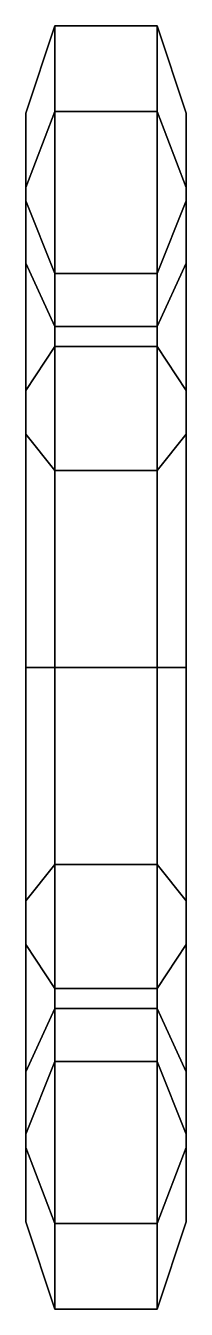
# Model space of a CAD drawing. Extents: x -3.8 to 3.8, y -19.9 to 22.
# Drawn here: x -3.61 to -3.5, y 21.13 to 22.01 of the extents above.
import ezdxf

# ---------------------------------------------------------------- set-up
doc = ezdxf.new("R2010")
doc.units = 0
doc.layers.add('LIFEBUOYS', color=1, linetype='CONTINUOUS')

msp = doc.modelspace()

# ---------------------------------------------------------------- linework, layer by layer
at = {"layer": 'LIFEBUOYS'}
for points in [[(-3.61, 21.95, 4.66), (-3.61, 21.89909, 4.85), (-3.59, 21.95105, 4.88), (-3.59, 22.01, 4.66)], [(-3.61, 21.89909, 4.47), (-3.61, 21.95, 4.66), (-3.59, 22.01, 4.66), (-3.59, 21.95105, 4.44)], [(-3.59, 22.01, 4.66), (-3.59, 21.95105, 4.88), (-3.52, 21.95105, 4.88), (-3.52, 22.01, 4.66)], [(-3.59, 21.95105, 4.44), (-3.59, 22.01, 4.66), (-3.52, 22.01, 4.66), (-3.52, 21.95105, 4.44)], [(-3.5, 21.89909, 4.85), (-3.5, 21.95, 4.66), (-3.52, 22.01, 4.66), (-3.52, 21.95105, 4.88)], [(-3.5, 21.95, 4.66), (-3.5, 21.89909, 4.47), (-3.52, 21.95105, 4.44), (-3.52, 22.01, 4.66)], [(-3.61, 21.76, 4.33091), (-3.61, 21.89909, 4.47), (-3.59, 21.95105, 4.44), (-3.59, 21.79, 4.27895)], [(-3.61, 21.89909, 4.85), (-3.61, 21.76, 4.98909), (-3.59, 21.79, 5.04105), (-3.59, 21.95105, 4.88)], [(-3.61, 21.89, 4.66), (-3.61, 21.84713, 4.82), (-3.61, 21.89909, 4.85), (-3.61, 21.95, 4.66)], [(-3.61, 21.84713, 4.5), (-3.61, 21.89, 4.66), (-3.61, 21.95, 4.66), (-3.61, 21.89909, 4.47)], [(-3.59, 21.79, 4.27895), (-3.59, 21.95105, 4.44), (-3.52, 21.95105, 4.44), (-3.52, 21.79, 4.27895)], [(-3.59, 21.95105, 4.88), (-3.59, 21.79, 5.04105), (-3.52, 21.79, 5.04105), (-3.52, 21.95105, 4.88)], [(-3.5, 21.89909, 4.47), (-3.5, 21.76, 4.33091), (-3.52, 21.79, 4.27895), (-3.52, 21.95105, 4.44)], [(-3.5, 21.76, 4.98909), (-3.5, 21.89909, 4.85), (-3.52, 21.95105, 4.88), (-3.52, 21.79, 5.04105)], [(-3.5, 21.84713, 4.82), (-3.5, 21.89, 4.66), (-3.5, 21.95, 4.66), (-3.5, 21.89909, 4.85)], [(-3.5, 21.89, 4.66), (-3.5, 21.84713, 4.5), (-3.5, 21.89909, 4.47), (-3.5, 21.95, 4.66)], [(-3.61, 21.73, 4.38287), (-3.61, 21.84713, 4.5), (-3.61, 21.89909, 4.47), (-3.61, 21.76, 4.33091)], [(-3.61, 21.84713, 4.82), (-3.61, 21.73, 4.93713), (-3.61, 21.76, 4.98909), (-3.61, 21.89909, 4.85)], [(-3.5, 21.84713, 4.5), (-3.5, 21.73, 4.38287), (-3.5, 21.76, 4.33091), (-3.5, 21.89909, 4.47)], [(-3.5, 21.73, 4.93713), (-3.5, 21.84713, 4.82), (-3.5, 21.89909, 4.85), (-3.5, 21.76, 4.98909)], [(-3.59, 21.84, 4.66), (-3.59, 21.80383, 4.795), (-3.61, 21.84713, 4.82), (-3.61, 21.89, 4.66)], [(-3.59, 21.80383, 4.525), (-3.59, 21.84, 4.66), (-3.61, 21.89, 4.66), (-3.61, 21.84713, 4.5)], [(-3.52, 21.80383, 4.795), (-3.52, 21.84, 4.66), (-3.5, 21.89, 4.66), (-3.5, 21.84713, 4.82)], [(-3.52, 21.84, 4.66), (-3.52, 21.80383, 4.525), (-3.5, 21.84713, 4.5), (-3.5, 21.89, 4.66)], [(-3.59, 21.705, 4.42617), (-3.59, 21.80383, 4.525), (-3.61, 21.84713, 4.5), (-3.61, 21.73, 4.38287)], [(-3.59, 21.80383, 4.795), (-3.59, 21.705, 4.89383), (-3.61, 21.73, 4.93713), (-3.61, 21.84713, 4.82)], [(-3.52, 21.80383, 4.525), (-3.52, 21.705, 4.42617), (-3.5, 21.73, 4.38287), (-3.5, 21.84713, 4.5)], [(-3.52, 21.705, 4.89383), (-3.52, 21.80383, 4.795), (-3.5, 21.84713, 4.82), (-3.5, 21.73, 4.93713)], [(-3.59, 21.80383, 4.795), (-3.59, 21.84, 4.66), (-3.52, 21.84, 4.66), (-3.52, 21.80383, 4.795)], [(-3.59, 21.84, 4.66), (-3.59, 21.80383, 4.525), (-3.52, 21.80383, 4.525), (-3.52, 21.84, 4.66)], [(-3.59, 21.80383, 4.525), (-3.59, 21.705, 4.42617), (-3.52, 21.705, 4.42617), (-3.52, 21.80383, 4.525)], [(-3.59, 21.705, 4.89383), (-3.59, 21.80383, 4.795), (-3.52, 21.80383, 4.795), (-3.52, 21.705, 4.89383)], [(-3.61, 21.57, 4.28), (-3.61, 21.76, 4.33091), (-3.59, 21.79, 4.27895), (-3.59, 21.57, 4.22)], [(-3.61, 21.76, 4.98909), (-3.61, 21.57, 5.04), (-3.59, 21.57, 5.1), (-3.59, 21.79, 5.04105)], [(-3.59, 21.57, 4.22), (-3.59, 21.79, 4.27895), (-3.52, 21.79, 4.27895), (-3.52, 21.57, 4.22)], [(-3.59, 21.79, 5.04105), (-3.59, 21.57, 5.1), (-3.52, 21.57, 5.1), (-3.52, 21.79, 5.04105)], [(-3.5, 21.76, 4.33091), (-3.5, 21.57, 4.28), (-3.52, 21.57, 4.22), (-3.52, 21.79, 4.27895)], [(-3.5, 21.57, 5.04), (-3.5, 21.76, 4.98909), (-3.52, 21.79, 5.04105), (-3.52, 21.57, 5.1)], [(-3.61, 21.57, 4.34), (-3.61, 21.73, 4.38287), (-3.61, 21.76, 4.33091), (-3.61, 21.57, 4.28)], [(-3.61, 21.73, 4.93713), (-3.61, 21.57, 4.98), (-3.61, 21.57, 5.04), (-3.61, 21.76, 4.98909)], [(-3.5, 21.73, 4.38287), (-3.5, 21.57, 4.34), (-3.5, 21.57, 4.28), (-3.5, 21.76, 4.33091)], [(-3.5, 21.57, 4.98), (-3.5, 21.73, 4.93713), (-3.5, 21.76, 4.98909), (-3.5, 21.57, 5.04)], [(-3.59, 21.57, 4.39), (-3.59, 21.705, 4.42617), (-3.61, 21.73, 4.38287), (-3.61, 21.57, 4.34)], [(-3.59, 21.705, 4.89383), (-3.59, 21.57, 4.93), (-3.61, 21.57, 4.98), (-3.61, 21.73, 4.93713)], [(-3.52, 21.705, 4.42617), (-3.52, 21.57, 4.39), (-3.5, 21.57, 4.34), (-3.5, 21.73, 4.38287)], [(-3.52, 21.57, 4.93), (-3.52, 21.705, 4.89383), (-3.5, 21.73, 4.93713), (-3.5, 21.57, 4.98)], [(-3.59, 21.705, 4.42617), (-3.59, 21.57, 4.39), (-3.52, 21.57, 4.39), (-3.52, 21.705, 4.42617)], [(-3.59, 21.57, 4.93), (-3.59, 21.705, 4.89383), (-3.52, 21.705, 4.89383), (-3.52, 21.57, 4.93)], [(-3.61, 21.38, 4.33091), (-3.61, 21.57, 4.28), (-3.59, 21.57, 4.22), (-3.59, 21.35, 4.27895)], [(-3.59, 21.435, 4.42617), (-3.59, 21.57, 4.39), (-3.61, 21.57, 4.34), (-3.61, 21.41, 4.38287)], [(-3.61, 21.41, 4.38287), (-3.61, 21.57, 4.34), (-3.61, 21.57, 4.28), (-3.61, 21.38, 4.33091)], [(-3.61, 21.57, 5.04), (-3.61, 21.38, 4.98909), (-3.59, 21.35, 5.04105), (-3.59, 21.57, 5.1)], [(-3.59, 21.57, 4.93), (-3.59, 21.435, 4.89383), (-3.61, 21.41, 4.93713), (-3.61, 21.57, 4.98)], [(-3.61, 21.57, 4.98), (-3.61, 21.41, 4.93713), (-3.61, 21.38, 4.98909), (-3.61, 21.57, 5.04)], [(-3.59, 21.35, 4.27895), (-3.59, 21.57, 4.22), (-3.52, 21.57, 4.22), (-3.52, 21.35, 4.27895)], [(-3.59, 21.57, 4.39), (-3.59, 21.435, 4.42617), (-3.52, 21.435, 4.42617), (-3.52, 21.57, 4.39)], [(-3.59, 21.57, 5.1), (-3.59, 21.35, 5.04105), (-3.52, 21.35, 5.04105), (-3.52, 21.57, 5.1)], [(-3.59, 21.435, 4.89383), (-3.59, 21.57, 4.93), (-3.52, 21.57, 4.93), (-3.52, 21.435, 4.89383)], [(-3.52, 21.57, 4.39), (-3.52, 21.435, 4.42617), (-3.5, 21.41, 4.38287), (-3.5, 21.57, 4.34)], [(-3.5, 21.57, 4.28), (-3.5, 21.38, 4.33091), (-3.52, 21.35, 4.27895), (-3.52, 21.57, 4.22)], [(-3.52, 21.435, 4.89383), (-3.52, 21.57, 4.93), (-3.5, 21.57, 4.98), (-3.5, 21.41, 4.93713)], [(-3.5, 21.38, 4.98909), (-3.5, 21.57, 5.04), (-3.52, 21.57, 5.1), (-3.52, 21.35, 5.04105)], [(-3.5, 21.57, 4.34), (-3.5, 21.41, 4.38287), (-3.5, 21.38, 4.33091), (-3.5, 21.57, 4.28)], [(-3.5, 21.41, 4.93713), (-3.5, 21.57, 4.98), (-3.5, 21.57, 5.04), (-3.5, 21.38, 4.98909)], [(-3.59, 21.33617, 4.525), (-3.59, 21.435, 4.42617), (-3.61, 21.41, 4.38287), (-3.61, 21.29287, 4.5)], [(-3.59, 21.435, 4.89383), (-3.59, 21.33617, 4.795), (-3.61, 21.29287, 4.82), (-3.61, 21.41, 4.93713)], [(-3.59, 21.435, 4.42617), (-3.59, 21.33617, 4.525), (-3.52, 21.33617, 4.525), (-3.52, 21.435, 4.42617)], [(-3.59, 21.33617, 4.795), (-3.59, 21.435, 4.89383), (-3.52, 21.435, 4.89383), (-3.52, 21.33617, 4.795)], [(-3.52, 21.435, 4.42617), (-3.52, 21.33617, 4.525), (-3.5, 21.29287, 4.5), (-3.5, 21.41, 4.38287)], [(-3.52, 21.33617, 4.795), (-3.52, 21.435, 4.89383), (-3.5, 21.41, 4.93713), (-3.5, 21.29287, 4.82)], [(-3.61, 21.29287, 4.5), (-3.61, 21.41, 4.38287), (-3.61, 21.38, 4.33091), (-3.61, 21.24091, 4.47)], [(-3.61, 21.41, 4.93713), (-3.61, 21.29287, 4.82), (-3.61, 21.24091, 4.85), (-3.61, 21.38, 4.98909)], [(-3.5, 21.41, 4.38287), (-3.5, 21.29287, 4.5), (-3.5, 21.24091, 4.47), (-3.5, 21.38, 4.33091)], [(-3.5, 21.29287, 4.82), (-3.5, 21.41, 4.93713), (-3.5, 21.38, 4.98909), (-3.5, 21.24091, 4.85)], [(-3.61, 21.24091, 4.47), (-3.61, 21.38, 4.33091), (-3.59, 21.35, 4.27895), (-3.59, 21.18895, 4.44)], [(-3.61, 21.38, 4.98909), (-3.61, 21.24091, 4.85), (-3.59, 21.18895, 4.88), (-3.59, 21.35, 5.04105)], [(-3.5, 21.38, 4.33091), (-3.5, 21.24091, 4.47), (-3.52, 21.18895, 4.44), (-3.52, 21.35, 4.27895)], [(-3.5, 21.24091, 4.85), (-3.5, 21.38, 4.98909), (-3.52, 21.35, 5.04105), (-3.52, 21.18895, 4.88)], [(-3.59, 21.18895, 4.44), (-3.59, 21.35, 4.27895), (-3.52, 21.35, 4.27895), (-3.52, 21.18895, 4.44)], [(-3.59, 21.35, 5.04105), (-3.59, 21.18895, 4.88), (-3.52, 21.18895, 4.88), (-3.52, 21.35, 5.04105)], [(-3.59, 21.33617, 4.795), (-3.59, 21.3, 4.66), (-3.61, 21.25, 4.66), (-3.61, 21.29287, 4.82)], [(-3.59, 21.3, 4.66), (-3.59, 21.33617, 4.525), (-3.61, 21.29287, 4.5), (-3.61, 21.25, 4.66)], [(-3.59, 21.3, 4.66), (-3.59, 21.33617, 4.795), (-3.52, 21.33617, 4.795), (-3.52, 21.3, 4.66)], [(-3.59, 21.33617, 4.525), (-3.59, 21.3, 4.66), (-3.52, 21.3, 4.66), (-3.52, 21.33617, 4.525)], [(-3.52, 21.3, 4.66), (-3.52, 21.33617, 4.795), (-3.5, 21.29287, 4.82), (-3.5, 21.25, 4.66)], [(-3.52, 21.33617, 4.525), (-3.52, 21.3, 4.66), (-3.5, 21.25, 4.66), (-3.5, 21.29287, 4.5)], [(-3.61, 21.29287, 4.82), (-3.61, 21.25, 4.66), (-3.61, 21.19, 4.66), (-3.61, 21.24091, 4.85)], [(-3.61, 21.25, 4.66), (-3.61, 21.29287, 4.5), (-3.61, 21.24091, 4.47), (-3.61, 21.19, 4.66)], [(-3.5, 21.25, 4.66), (-3.5, 21.29287, 4.82), (-3.5, 21.24091, 4.85), (-3.5, 21.19, 4.66)], [(-3.5, 21.29287, 4.5), (-3.5, 21.25, 4.66), (-3.5, 21.19, 4.66), (-3.5, 21.24091, 4.47)], [(-3.61, 21.24091, 4.85), (-3.61, 21.19, 4.66), (-3.59, 21.13, 4.66), (-3.59, 21.18895, 4.88)], [(-3.61, 21.19, 4.66), (-3.61, 21.24091, 4.47), (-3.59, 21.18895, 4.44), (-3.59, 21.13, 4.66)], [(-3.5, 21.19, 4.66), (-3.5, 21.24091, 4.85), (-3.52, 21.18895, 4.88), (-3.52, 21.13, 4.66)], [(-3.5, 21.24091, 4.47), (-3.5, 21.19, 4.66), (-3.52, 21.13, 4.66), (-3.52, 21.18895, 4.44)], [(-3.59, 21.18895, 4.88), (-3.59, 21.13, 4.66), (-3.52, 21.13, 4.66), (-3.52, 21.18895, 4.88)], [(-3.59, 21.13, 4.66), (-3.59, 21.18895, 4.44), (-3.52, 21.18895, 4.44), (-3.52, 21.13, 4.66)]]:
    msp.add_3dface(points, dxfattribs=at)

doc.saveas('drawing.dxf')
